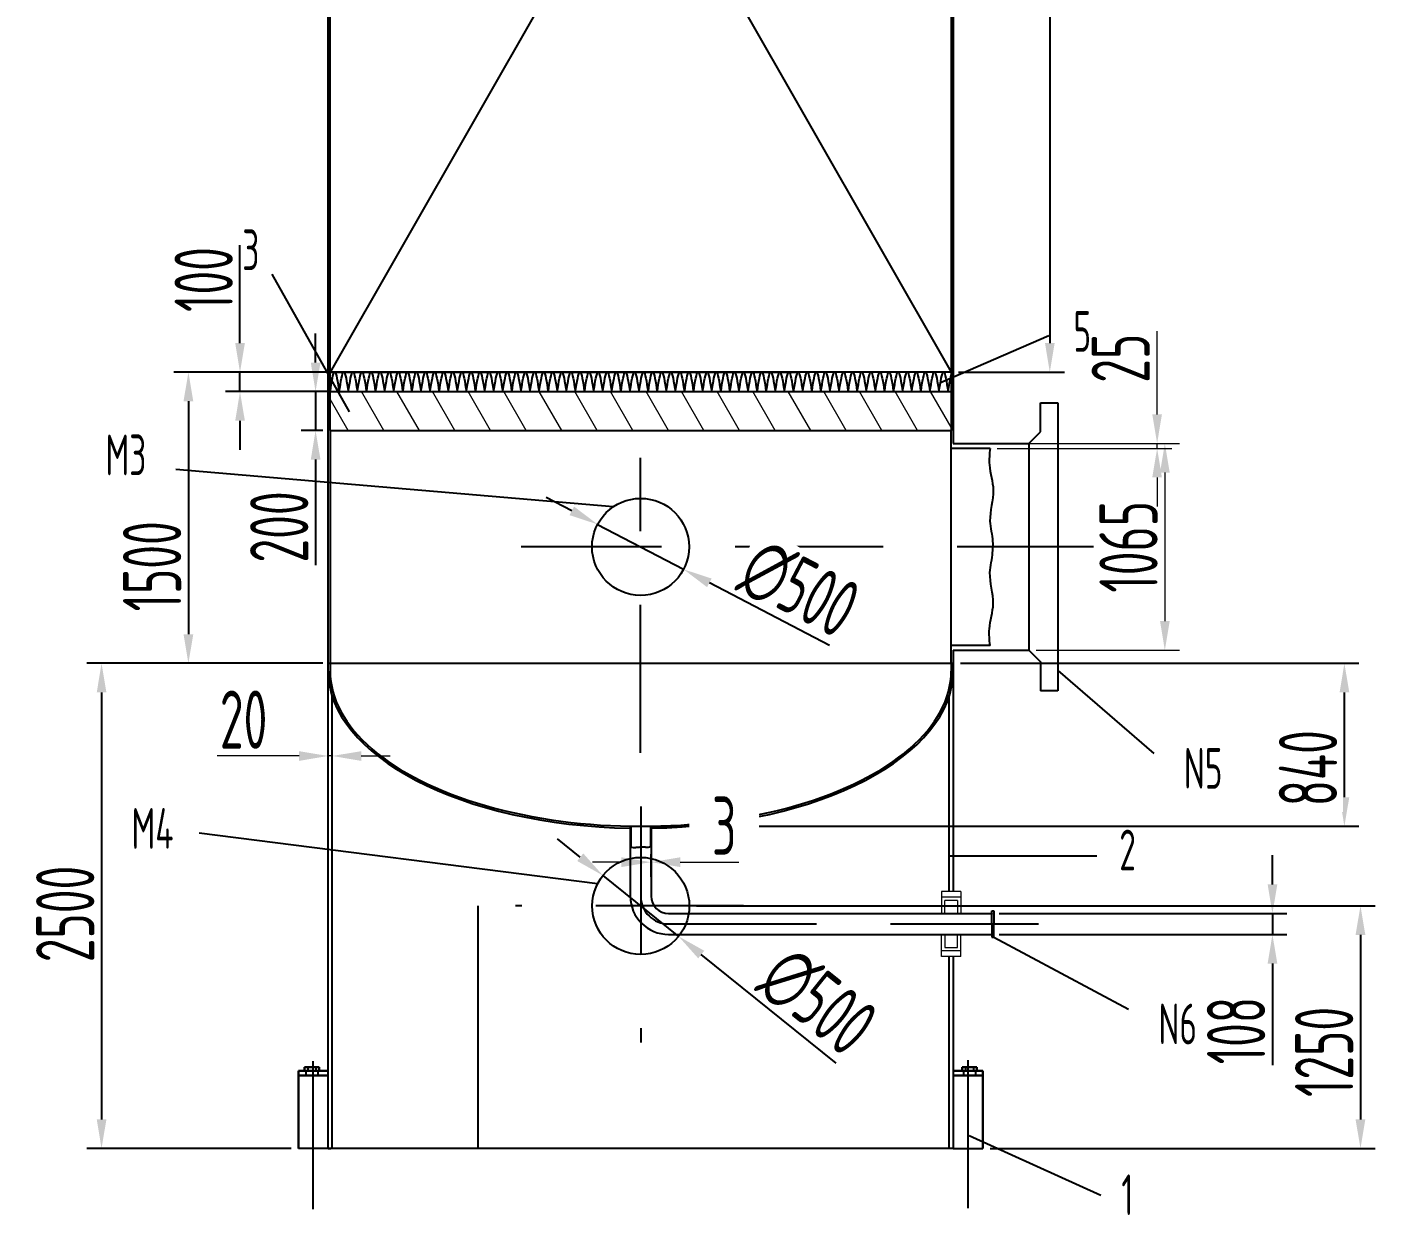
# Model space of a CAD drawing. Header units: millimetres. Extents: x 2438 to 3279, y 1353 to 1947.
# Drawn here: x 3012.4 to 3128.1, y 1472.7 to 1574.8 of the extents above; entities that cross this region are included whole.
import ezdxf

# ---------------------------------------------------------------- set-up
doc = ezdxf.new("R2010")
doc.units = ezdxf.units.MM
doc.linetypes.add('DASHED', pattern=[19.05, 12.7, -6.35])
for name, color, linetype, lineweight in [('02-粗实线', 7, 'Continuous', 18), ('03-标注', 5, 'Continuous', 18), ('04-细实线', 7, 'Continuous', 9), ('中心线', 1, 'DASHED', 25), ('主构造线', 7, 'Continuous', 30), ('塔内件', 7, 'Continuous', 25)]:
    doc.layers.add(name, color=color, linetype=linetype, lineweight=lineweight)
doc.layers.add('DLI', color=5, linetype='Continuous')
doc.layers.add('INSTRUCTION', color=6, linetype='Continuous')
doc.styles.add('5-gbcbig', font='gbenor.shx', dxfattribs={"width": 0.7, "height": 5, "bigfont": 'gbcbig.shx'})
doc.styles.add('7-gbcbig', font='gbenor.shx', dxfattribs={"width": 0.7, "height": 7, "bigfont": 'gbcbig.shx'})
doc.dimstyles.new('1：60', dxfattribs={"dimtxt": 5, "dimasz": 2.5, "dimexe": 1.25, "dimexo": 0.625, "dimtad": 1, "dimdec": 0, "dimlfac": 60, "dimtxsty": '5-gbcbig', "dimcen": 2.5, "dimclrd": 256, "dimclre": 256, "dimclrt": 256, "dimadec": 0, "dimazin": 0, "dimtfac": 1, "dimtdec": 0, "dimtmove": 0, "dimatfit": 3, "dimfxl": 0, "dimlwd": -1, "dimlwe": -1, "dimarcsym": 0})

# ---------------------------------------------------------------- blocks, each defined once
blk = doc.blocks.new('*D100')
at = {"layer": 'Defpoints', "color": 0, "transparency": 16777216}
for p in [(3091.72, 1638.46), (3091.72, 1545.13), (3100.19, 1545.13)]:
    blk.add_point(p, dxfattribs=at)
at = {"layer": 'DLI', "transparency": 16777216}
for p, q in [((3092.35, 1638.46), (3101.44, 1638.46)), ((3100.19, 1635.96), (3100.19, 1547.63)), ((3092.35, 1545.13), (3101.44, 1545.13))]:
    blk.add_line(p, q, dxfattribs=at)
for points in [[(3099.78, 1635.96), (3100.61, 1635.96), (3100.19, 1638.46)], [(3099.78, 1547.63), (3100.61, 1547.63), (3100.19, 1545.13)]]:
    blk.add_solid(points, dxfattribs=at)
at = {"layer": 'DLI', "transparency": 16777216, "insert": (3097.07, 1591.28), "char_height": 5, "attachment_point": 5, "rotation": 90, "style": '5-gbcbig', "bg_fill": 3, "box_fill_scale": 1.1, "bg_fill_color": 256, "bg_fill_true_color": 13158600, "bg_fill_transparency": 0}
blk.add_mtext('5600', dxfattribs=at)
blk = doc.blocks.new('*D101')
at = {"layer": 'Defpoints', "color": 0, "transparency": 16777216}
for p in [(3038.39, 1543.46), (3037.14, 1540.13), (3038.39, 1540.13)]:
    blk.add_point(p, dxfattribs=at)
at = {"layer": 'DLI', "transparency": 16777216}
for p, q in [((3037.14, 1545.96), (3037.14, 1548.46)), ((3037.77, 1543.46), (3035.89, 1543.46)), ((3037.14, 1543.46), (3037.14, 1540.13)), ((3037.77, 1540.13), (3035.89, 1540.13)), ((3037.14, 1537.63), (3037.14, 1528.55))]:
    blk.add_line(p, q, dxfattribs=at)
for points in [[(3036.73, 1545.96), (3037.56, 1545.96), (3037.14, 1543.46)], [(3036.73, 1537.63), (3037.56, 1537.63), (3037.14, 1540.13)]]:
    blk.add_solid(points, dxfattribs=at)
at = {"layer": 'DLI', "transparency": 16777216, "insert": (3034.02, 1531.84), "char_height": 5, "attachment_point": 5, "rotation": 90, "style": '5-gbcbig', "bg_fill": 3, "box_fill_scale": 1.1, "bg_fill_color": 256, "bg_fill_true_color": 13158600, "bg_fill_transparency": 0}
blk.add_mtext('200', dxfattribs=at)
blk = doc.blocks.new('*D102')
at = {"layer": 'Defpoints', "color": 0, "transparency": 16777216}
for p in [(3038.39, 1545.13), (3026.22, 1520.13), (3038.39, 1520.13)]:
    blk.add_point(p, dxfattribs=at)
at = {"layer": 'DLI', "transparency": 16777216}
for p, q in [((3037.77, 1545.13), (3024.97, 1545.13)), ((3026.22, 1542.63), (3026.22, 1522.63)), ((3037.77, 1520.13), (3024.97, 1520.13))]:
    blk.add_line(p, q, dxfattribs=at)
for points in [[(3025.8, 1542.63), (3026.64, 1542.63), (3026.22, 1545.13)], [(3025.8, 1522.63), (3026.64, 1522.63), (3026.22, 1520.13)]]:
    blk.add_solid(points, dxfattribs=at)
at = {"layer": 'DLI', "transparency": 16777216, "insert": (3023.1, 1528.46), "char_height": 5, "attachment_point": 5, "rotation": 90, "style": '5-gbcbig', "bg_fill": 3, "box_fill_scale": 1.1, "bg_fill_color": 256, "bg_fill_true_color": 13158600, "bg_fill_transparency": 0}
blk.add_mtext('1500', dxfattribs=at)
blk = doc.blocks.new('*D104')
at = {"layer": 'Defpoints', "color": 0, "transparency": 16777216}
for p in [(3091.89, 1520.13), (3125.49, 1520.13), (3065.06, 1506.13)]:
    blk.add_point(p, dxfattribs=at)
at = {"layer": 'DLI', "transparency": 16777216}
for p, q in [((3092.52, 1520.13), (3126.74, 1520.13)), ((3125.49, 1508.63), (3125.49, 1517.63)), ((3065.69, 1506.13), (3126.74, 1506.13))]:
    blk.add_line(p, q, dxfattribs=at)
for points in [[(3125.08, 1517.63), (3125.91, 1517.63), (3125.49, 1520.13)], [(3125.08, 1508.63), (3125.91, 1508.63), (3125.49, 1506.13)]]:
    blk.add_solid(points, dxfattribs=at)
at = {"layer": 'DLI', "transparency": 16777216, "insert": (3122.37, 1511.12), "char_height": 5, "attachment_point": 5, "rotation": 90, "style": '5-gbcbig', "bg_fill": 3, "box_fill_scale": 1.1, "bg_fill_color": 256, "bg_fill_true_color": 13158600, "bg_fill_transparency": 0}
blk.add_mtext('840', dxfattribs=at)
blk = doc.blocks.new('*D105')
at = {"layer": 'Defpoints', "color": 0, "transparency": 16777216}
for p in [(3069.23, 1499.3), (3094.45, 1478.46), (3126.87, 1478.46)]:
    blk.add_point(p, dxfattribs=at)
at = {"layer": 'DLI', "transparency": 16777216}
for p, q in [((3069.86, 1499.3), (3128.12, 1499.3)), ((3126.87, 1496.8), (3126.87, 1480.96)), ((3095.07, 1478.46), (3128.12, 1478.46))]:
    blk.add_line(p, q, dxfattribs=at)
for points in [[(3126.45, 1496.8), (3127.29, 1496.8), (3126.87, 1499.3)], [(3126.45, 1480.96), (3127.29, 1480.96), (3126.87, 1478.46)]]:
    blk.add_solid(points, dxfattribs=at)
at = {"layer": 'DLI', "transparency": 16777216, "insert": (3123.75, 1486.75), "char_height": 5, "attachment_point": 5, "rotation": 90, "style": '5-gbcbig', "bg_fill": 3, "box_fill_scale": 1.1, "bg_fill_color": 256, "bg_fill_true_color": 13158600, "bg_fill_transparency": 0}
blk.add_mtext('1250', dxfattribs=at)
blk = doc.blocks.new('*D78')
at = {"layer": 'Defpoints', "color": 0, "transparency": 16777216}
for p in [(3038.77, 1545.13), (3030.65, 1543.46), (3038.77, 1543.46)]:
    blk.add_point(p, dxfattribs=at)
at = {"layer": 'DLI', "transparency": 16777216}
for p, q in [((3030.65, 1547.63), (3030.65, 1556.05)), ((3038.15, 1545.13), (3029.4, 1545.13)), ((3030.65, 1543.46), (3030.65, 1545.13)), ((3038.15, 1543.46), (3029.4, 1543.46)), ((3030.65, 1540.96), (3030.65, 1538.46))]:
    blk.add_line(p, q, dxfattribs=at)
for points in [[(3030.24, 1547.63), (3031.07, 1547.63), (3030.65, 1545.13)], [(3030.24, 1540.96), (3031.07, 1540.96), (3030.65, 1543.46)]]:
    blk.add_solid(points, dxfattribs=at)
at = {"layer": 'DLI', "transparency": 16777216, "insert": (3027.53, 1553.09), "char_height": 5, "attachment_point": 5, "rotation": 90, "style": '5-gbcbig', "bg_fill": 3, "box_fill_scale": 1.1, "bg_fill_color": 256, "bg_fill_true_color": 13158600, "bg_fill_transparency": 0}
blk.add_mtext('100', dxfattribs=at)
blk = doc.blocks.new('*D108')
at = {"layer": 'Defpoints', "color": 0, "transparency": 16777216}
for p in [(3038.22, 1520.13), (3018.76, 1478.46), (3035.67, 1478.46)]:
    blk.add_point(p, dxfattribs=at)
at = {"layer": 'DLI', "transparency": 16777216}
for p, q in [((3037.6, 1520.13), (3017.51, 1520.13)), ((3018.76, 1517.63), (3018.76, 1480.96)), ((3035.05, 1478.46), (3017.51, 1478.46))]:
    blk.add_line(p, q, dxfattribs=at)
for points in [[(3018.35, 1517.63), (3019.18, 1517.63), (3018.76, 1520.13)], [(3018.35, 1480.96), (3019.18, 1480.96), (3018.76, 1478.46)]]:
    blk.add_solid(points, dxfattribs=at)
at = {"layer": 'DLI', "transparency": 16777216, "insert": (3015.64, 1498.6), "char_height": 5, "attachment_point": 5, "rotation": 90, "style": '5-gbcbig', "bg_fill": 3, "box_fill_scale": 1.1, "bg_fill_color": 256, "bg_fill_true_color": 13158600, "bg_fill_transparency": 0}
blk.add_mtext('2500', dxfattribs=at)
blk = doc.blocks.new('*D111')
at = {"layer": 'Defpoints', "color": 0, "transparency": 16777216}
for p in [(3061.36, 1532.06), (3068.74, 1528.2)]:
    blk.add_point(p, dxfattribs=at)
at = {"layer": 'DLI', "transparency": 16777216}
for p, q in [((3059.14, 1533.22), (3056.93, 1534.38)), ((3061.36, 1532.06), (3068.74, 1528.2)), ((3081.26, 1521.65), (3070.96, 1527.04))]:
    blk.add_line(p, q, dxfattribs=at)
for points in [[(3059.34, 1533.59), (3058.95, 1532.85), (3061.36, 1532.06)], [(3071.15, 1527.41), (3070.76, 1526.67), (3068.74, 1528.2)]]:
    blk.add_solid(points, dxfattribs=at)
at = {"layer": 'DLI', "transparency": 16777216, "insert": (3078.67, 1526.53), "char_height": 5, "attachment_point": 5, "rotation": 332.3722, "style": '5-gbcbig', "bg_fill": 3, "box_fill_scale": 1.1, "bg_fill_color": 256, "bg_fill_true_color": 13158600, "bg_fill_transparency": 0}
blk.add_mtext('∅500', dxfattribs=at)
blk = doc.blocks.new('*D112')
at = {"layer": 'Defpoints', "color": 0, "transparency": 16777216}
for p in [(3061.82, 1501.9), (3068.31, 1496.68)]:
    blk.add_point(p, dxfattribs=at)
at = {"layer": 'DLI', "transparency": 16777216}
for p, q in [((3059.87, 1503.47), (3057.92, 1505.04)), ((3061.82, 1501.9), (3068.31, 1496.68)), ((3081.84, 1485.79), (3070.26, 1495.11))]:
    blk.add_line(p, q, dxfattribs=at)
for points in [[(3060.13, 1503.8), (3059.61, 1503.15), (3061.82, 1501.9)], [(3070.52, 1495.44), (3070, 1494.79), (3068.31, 1496.68)]]:
    blk.add_solid(points, dxfattribs=at)
at = {"layer": 'DLI', "transparency": 16777216, "insert": (3080.25, 1491.08), "char_height": 5, "attachment_point": 5, "rotation": 321.1703, "style": '5-gbcbig', "bg_fill": 3, "box_fill_scale": 1.1, "bg_fill_color": 256, "bg_fill_true_color": 13158600, "bg_fill_transparency": 0}
blk.add_mtext('∅500', dxfattribs=at)
blk = doc.blocks.new('*D80')
at = {"layer": '03-标注', "transparency": 16777216}
for p, q in [((3038.22, 1512.79), (3038.22, 1513.42)), ((3038.56, 1512.79), (3038.56, 1513.42)), ((3035.72, 1512.17), (3028.69, 1512.17)), ((3038.56, 1512.17), (3038.22, 1512.17)), ((3041.06, 1512.17), (3043.56, 1512.17))]:
    blk.add_line(p, q, dxfattribs=at)
for points in [[(3035.72, 1512.58), (3035.72, 1511.75), (3038.22, 1512.17)], [(3041.06, 1512.58), (3041.06, 1511.75), (3038.56, 1512.17)]]:
    blk.add_solid(points, dxfattribs=at)
at = {"layer": 'Defpoints', "color": 0, "transparency": 16777216}
for p in [(3038.22, 1512.17), (3038.22, 1512.17), (3038.56, 1512.17)]:
    blk.add_point(p, dxfattribs=at)
at = {"layer": '03-标注', "transparency": 16777216, "insert": (3030.96, 1515.29), "char_height": 5, "attachment_point": 5, "style": '5-gbcbig', "bg_fill": 3, "box_fill_scale": 1.1, "bg_fill_color": 256, "bg_fill_true_color": 13158600, "bg_fill_transparency": 0}
blk.add_mtext('20', dxfattribs=at)
blk = doc.blocks.new('*D82')
at = {"layer": 'Defpoints', "color": 0, "transparency": 16777216}
for p in [(3095.22, 1498.64), (3095.22, 1496.84), (3119.31, 1496.84)]:
    blk.add_point(p, dxfattribs=at)
at = {"layer": 'DLI', "transparency": 16777216}
for p, q in [((3119.31, 1501.14), (3119.31, 1503.64)), ((3095.85, 1498.64), (3120.56, 1498.64)), ((3119.31, 1498.64), (3119.31, 1496.84)), ((3095.85, 1496.84), (3120.56, 1496.84)), ((3119.31, 1494.34), (3119.31, 1485.62))]:
    blk.add_line(p, q, dxfattribs=at)
for points in [[(3118.9, 1501.14), (3119.73, 1501.14), (3119.31, 1498.64)], [(3118.9, 1494.34), (3119.73, 1494.34), (3119.31, 1496.84)]]:
    blk.add_solid(points, dxfattribs=at)
at = {"layer": 'DLI', "transparency": 16777216, "insert": (3116.19, 1488.58), "char_height": 5, "attachment_point": 5, "rotation": 90, "style": '5-gbcbig', "bg_fill": 3, "box_fill_scale": 1.1, "bg_fill_color": 256, "bg_fill_true_color": 13158600, "bg_fill_transparency": 0}
blk.add_mtext('108', dxfattribs=at)
blk = doc.blocks.new('*D115')
at = {"layer": '03-标注', "transparency": 16777216}
for p, q in [((3099.02, 1539.01), (3111.32, 1539.01)), ((3110.07, 1536.51), (3110.07, 1523.75)), ((3099.02, 1521.25), (3111.32, 1521.25))]:
    blk.add_line(p, q, dxfattribs=at)
for points in [[(3109.66, 1536.51), (3110.49, 1536.51), (3110.07, 1539.01)], [(3109.66, 1523.75), (3110.49, 1523.75), (3110.07, 1521.25)]]:
    blk.add_solid(points, dxfattribs=at)
at = {"layer": 'Defpoints', "color": 0, "transparency": 16777216}
for p in [(3098.39, 1539.01), (3098.39, 1521.25), (3110.07, 1521.25)]:
    blk.add_point(p, dxfattribs=at)
at = {"layer": '03-标注', "transparency": 16777216, "insert": (3106.95, 1530.13), "char_height": 5, "attachment_point": 5, "rotation": 90, "style": '5-gbcbig', "bg_fill": 3, "box_fill_scale": 1.1, "bg_fill_color": 256, "bg_fill_true_color": 13158600, "bg_fill_transparency": 0}
blk.add_mtext('1065', dxfattribs=at)
blk = doc.blocks.new('*D79')
at = {"layer": '03-标注', "transparency": 16777216}
for p, q in [((3063.41, 1503.05), (3060.91, 1503.05)), ((3065.91, 1503.74), (3065.91, 1501.8)), ((3065.91, 1503.05), (3065.96, 1503.05)), ((3065.96, 1503.73), (3065.96, 1501.8)), ((3068.46, 1503.05), (3073.5, 1503.05))]:
    blk.add_line(p, q, dxfattribs=at)
for points in [[(3063.41, 1503.47), (3063.41, 1502.63), (3065.91, 1503.05)], [(3068.46, 1503.47), (3068.46, 1502.63), (3065.96, 1503.05)]]:
    blk.add_solid(points, dxfattribs=at)
at = {"layer": 'Defpoints', "color": 0, "transparency": 16777216}
for p in [(3065.91, 1504.36), (3065.96, 1504.36), (3065.96, 1503.05)]:
    blk.add_point(p, dxfattribs=at)
at = {"layer": '03-标注', "transparency": 16777216, "insert": (3072.23, 1506.18), "char_height": 5, "attachment_point": 5, "style": '5-gbcbig', "bg_fill": 3, "box_fill_scale": 1.1, "bg_fill_color": 256, "bg_fill_true_color": 13158600, "bg_fill_transparency": 0}
blk.add_mtext('3', dxfattribs=at)
blk = doc.blocks.new('*D116')
at = {"layer": '03-标注', "transparency": 16777216}
for p, q in [((3109.41, 1541.51), (3109.41, 1548.66)), ((3095.68, 1539.01), (3110.66, 1539.01)), ((3095.68, 1538.59), (3110.66, 1538.59)), ((3109.41, 1538.59), (3109.41, 1539.01)), ((3109.41, 1536.09), (3109.41, 1533.59))]:
    blk.add_line(p, q, dxfattribs=at)
for points in [[(3108.99, 1541.51), (3109.82, 1541.51), (3109.41, 1539.01)], [(3108.99, 1536.09), (3109.82, 1536.09), (3109.41, 1538.59)]]:
    blk.add_solid(points, dxfattribs=at)
at = {"layer": 'Defpoints', "color": 0, "transparency": 16777216}
for p in [(3095.06, 1539.01), (3095.06, 1538.59), (3109.41, 1539.01)]:
    blk.add_point(p, dxfattribs=at)
at = {"layer": '03-标注', "transparency": 16777216, "insert": (3106.28, 1546.33), "char_height": 5, "attachment_point": 5, "rotation": 90, "style": '5-gbcbig', "bg_fill": 3, "box_fill_scale": 1.1, "bg_fill_color": 256, "bg_fill_true_color": 13158600, "bg_fill_transparency": 0}
blk.add_mtext('25', dxfattribs=at)

msp = doc.modelspace()

# ---------------------------------------------------------------- hatches: boundary and pattern name
at = {"layer": '02-粗实线'}
h = msp.add_hatch(dxfattribs=at)
h.set_pattern_fill('ANSI31', color=0, scale=0.833333, angle=75)
h.set_pattern_definition([(120, (561.6543, -972.4361), (-2.2913589, -1.3229167), [])])
h.paths.add_polyline_path([(3038.391, 1543.46), (3038.391, 1543.46), (3038.391, 1540.129), (3038.391, 1540.129)])
h.paths.add_polyline_path([(3091.724, 1543.46), (3038.391, 1543.46), (3038.391, 1540.129), (3091.724, 1540.129)])

# ---------------------------------------------------------------- linework, layer by layer
for p, q in [((3091.891, 1650.129), (3091.891, 1539.006)), ((3038.225, 1520.129), (3038.225, 1644.246)), ((3038.391, 1540.129), (3038.391, 1638.463)), ((3038.391, 1638.463), (3091.724, 1545.129)), ((3091.724, 1638.463), (3038.391, 1545.129)), ((3091.724, 1638.463), (3091.724, 1540.129)), ((3091.724, 1545.129), (3038.391, 1545.129)), ((3099.391, 1540.006), (3099.391, 1542.506)), ((3099.391, 1542.506), (3100.891, 1542.506)), ((3100.891, 1542.506), (3100.891, 1521.252)), ((3038.378, 1540.129), (3091.724, 1540.129)), ((3038.391, 1540.129), (3038.391, 1520.129)), ((3091.724, 1521.252), (3091.724, 1540.129)), ((3098.391, 1539.006), (3099.391, 1540.006)), ((3095.058, 1538.589), (3091.724, 1538.589)), ((3091.891, 1539.006), (3098.391, 1539.006)), ((3098.391, 1539.006), (3098.391, 1521.252)), ((3095.058, 1521.668), (3091.724, 1521.668)), ((3091.724, 1520.129), (3091.724, 1521.252)), ((3091.888, 1521.252), (3091.891, 1520.129)), ((3091.888, 1521.252), (3098.391, 1521.252)), ((3038.225, 1519.462), (3038.225, 1520.129)), ((3038.225, 1520.129), (3038.391, 1520.129)), ((3038.225, 1478.462), (3038.225, 1520.129)), ((3038.391, 1520.129), (3091.724, 1520.129)), ((3038.391, 1520.129), (3038.391, 1519.462)), ((3091.724, 1520.129), (3091.724, 1519.462)), ((3091.724, 1520.129), (3091.891, 1520.129)), ((3091.891, 1520.129), (3091.891, 1519.462)), ((3091.891, 1520.129), (3091.891, 1500.532)), ((3038.558, 1478.462), (3038.558, 1517.341)), ((3091.558, 1500.532), (3091.558, 1517.341)), ((3051.101, 1478.462), (3051.101, 1499.296)), ((3091.558, 1496.846), (3091.891, 1496.846)), ((3091.558, 1478.462), (3091.558, 1494.95)), ((3091.891, 1494.95), (3091.891, 1478.462)), ((3038.225, 1478.462), (3035.671, 1478.462)), ((3091.891, 1478.462), (3038.225, 1478.462)), ((3038.225, 1478.462), (3038.447, 1478.462)), ((3091.891, 1478.462), (3091.669, 1478.462)), ((3091.891, 1478.462), (3094.445, 1478.462))]:
    msp.add_line(p, q)
at = {"ltscale": 0.5}
for p, q in [((3036.475, 1485.435), (3036.475, 1485.129)), ((3037.165, 1485.435), (3037.165, 1485.129)), ((3092.951, 1485.435), (3092.951, 1485.129)), ((3093.64, 1485.435), (3093.64, 1485.129)), ((3036.309, 1485.129), (3036.309, 1484.72)), ((3038.225, 1485.129), (3036.82, 1485.129)), ((3037.331, 1485.129), (3037.331, 1484.72)), ((3091.891, 1485.129), (3093.296, 1485.129)), ((3092.785, 1485.129), (3092.785, 1484.72)), ((3093.806, 1485.129), (3093.806, 1484.72))]:
    msp.add_line(p, q, dxfattribs=at)
for centre in [(3065.051, 1530.129), (3065.064, 1499.292)]:
    msp.add_circle(centre, 4.167)
for major_axis, ratio, start_param, end_param in [((-26.833, 0), 0.5031094, 6.2831853, 7.8206356), ((-26.666, 0), 0.5000041, 6.2831853, 9.424778), ((-26.833, 0), 0.5031094, 7.8875553, 9.424778)]:
    msp.add_ellipse((3065.058, 1519.462), major_axis=major_axis, ratio=ratio, start_param=start_param, end_param=end_param)
for points in [[(3095.058, 1538.589), (3095.005, 1537.167), (3095.336, 1535.008), (3095.056, 1532.342), (3095.285, 1530.59), (3095.285, 1530.129)], [(3095.058, 1521.668), (3095.005, 1523.09), (3095.336, 1525.249), (3095.056, 1527.915), (3095.285, 1529.668), (3095.285, 1530.129)]]:
    msp.add_spline(points, degree=3)
at = {"layer": '02-粗实线'}
for p, q in [((3092.549, 1500.532), (3090.899, 1500.532)), ((3090.899, 1500.532), (3090.899, 1498.636)), ((3092.549, 1500.532), (3092.549, 1498.636)), ((3092.549, 1500.052), (3090.899, 1500.052)), ((3091.184, 1498.636), (3091.184, 1499.757)), ((3092.264, 1499.757), (3091.184, 1499.757)), ((3092.264, 1499.757), (3092.264, 1498.636)), ((3090.899, 1494.95), (3090.899, 1496.846)), ((3091.184, 1496.846), (3091.184, 1495.725)), ((3091.184, 1495.725), (3092.264, 1495.725)), ((3092.024, 1496.846), (3091.424, 1496.846)), ((3092.264, 1495.725), (3092.264, 1496.846)), ((3092.549, 1494.95), (3092.549, 1496.846)), ((3092.549, 1495.43), (3090.899, 1495.43)), ((3092.549, 1494.95), (3090.899, 1494.95))]:
    msp.add_line(p, q, dxfattribs=at)
at = {"layer": '04-细实线', "color": 0}
msp.add_line((3038.391, 1543.46), (3051.725, 1543.46), dxfattribs=at)
at = {"layer": '中心线'}
for p, q in [((3065.051, 1512.442), (3065.051, 1537.785)), ((3104.936, 1530.129), (3054.804, 1530.129)), ((3065.064, 1507.845), (3065.064, 1487.558)), ((3073.901, 1499.292), (3054.297, 1499.292)), ((3036.948, 1473.249), (3036.948, 1492.182)), ((3093.168, 1473.342), (3093.168, 1492.182))]:
    msp.add_line(p, q, dxfattribs=at)
at = {"layer": '主构造线'}
for p, q in [((3036.182, 1485.435), (3036.182, 1485.129)), ((3036.182, 1485.435), (3037.459, 1485.435)), ((3037.459, 1485.435), (3037.459, 1485.129)), ((3092.657, 1485.435), (3092.657, 1485.129)), ((3093.934, 1485.435), (3092.657, 1485.435)), ((3093.934, 1485.435), (3093.934, 1485.129)), ((3035.671, 1485.129), (3038.225, 1485.129)), ((3035.671, 1485.129), (3035.671, 1484.72)), ((3035.671, 1484.72), (3038.225, 1484.72)), ((3035.671, 1484.72), (3035.671, 1478.462)), ((3094.445, 1485.129), (3091.891, 1485.129)), ((3094.445, 1484.72), (3091.891, 1484.72)), ((3094.445, 1485.129), (3094.445, 1484.72)), ((3094.445, 1484.72), (3094.445, 1478.462))]:
    msp.add_line(p, q, dxfattribs=at)
at = {"layer": '塔内件'}
for p, q in [((3038.391, 1545.129), (3051.653, 1545.129)), ((3051.653, 1545.129), (3064.916, 1545.129)), ((3064.916, 1545.129), (3078.391, 1545.129)), ((3038.391, 1543.46), (3051.653, 1543.46)), ((3051.653, 1543.46), (3064.916, 1543.46)), ((3064.916, 1543.46), (3080.534, 1543.464)), ((3080.534, 1543.464), (3091.724, 1543.464))]:
    msp.add_line(p, q, dxfattribs=at)
for points in [[(3038.391, 1543.46), (3038.783, 1545.129), (3039.171, 1543.46)], [(3039.171, 1543.46), (3039.563, 1545.129), (3039.952, 1543.46)], [(3039.952, 1543.46), (3040.343, 1545.129), (3040.732, 1543.46)], [(3040.732, 1543.46), (3041.123, 1545.129), (3041.512, 1543.46)], [(3041.512, 1543.46), (3041.904, 1545.129), (3042.292, 1543.46)], [(3042.292, 1543.46), (3042.684, 1545.129), (3043.072, 1543.46)], [(3043.072, 1543.46), (3043.464, 1545.129), (3043.852, 1543.46)], [(3043.852, 1543.46), (3044.244, 1545.129), (3044.632, 1543.46)], [(3044.632, 1543.46), (3045.024, 1545.129), (3045.412, 1543.46)], [(3045.412, 1543.46), (3045.804, 1545.129), (3046.193, 1543.46)], [(3046.193, 1543.46), (3046.584, 1545.129), (3046.973, 1543.46)], [(3046.973, 1543.46), (3047.364, 1545.129), (3047.753, 1543.46)], [(3047.753, 1543.46), (3048.145, 1545.129), (3048.533, 1543.46)], [(3048.533, 1543.46), (3048.925, 1545.129), (3049.313, 1543.46)], [(3049.313, 1543.46), (3049.705, 1545.129), (3050.093, 1543.46)], [(3050.093, 1543.46), (3050.485, 1545.129), (3050.873, 1543.46)], [(3050.873, 1543.46), (3051.265, 1545.129), (3051.653, 1543.46)], [(3051.653, 1543.46), (3052.045, 1545.129), (3052.434, 1543.46)], [(3052.434, 1543.46), (3052.825, 1545.129), (3053.214, 1543.46)], [(3053.214, 1543.46), (3053.605, 1545.129), (3053.994, 1543.46)], [(3053.994, 1543.46), (3054.386, 1545.129), (3054.774, 1543.46)], [(3054.774, 1543.46), (3055.166, 1545.129), (3055.554, 1543.46)], [(3055.554, 1543.46), (3055.946, 1545.129), (3056.334, 1543.46)], [(3056.334, 1543.46), (3056.726, 1545.129), (3057.114, 1543.46)], [(3057.114, 1543.46), (3057.506, 1545.129), (3057.894, 1543.46)], [(3057.894, 1543.46), (3058.286, 1545.129), (3058.675, 1543.46)], [(3058.675, 1543.46), (3059.066, 1545.129), (3059.455, 1543.46)], [(3059.455, 1543.46), (3059.846, 1545.129), (3060.235, 1543.46)], [(3060.235, 1543.46), (3060.627, 1545.129), (3061.015, 1543.46)], [(3061.015, 1543.46), (3061.407, 1545.129), (3061.795, 1543.46)], [(3061.795, 1543.46), (3062.187, 1545.129), (3062.575, 1543.46)], [(3062.575, 1543.46), (3062.967, 1545.129), (3063.355, 1543.46)], [(3063.355, 1543.46), (3063.747, 1545.129), (3064.135, 1543.46)], [(3064.135, 1543.46), (3064.527, 1545.129), (3064.916, 1543.46)], [(3064.916, 1543.46), (3065.307, 1545.129), (3065.696, 1543.46)], [(3065.696, 1543.46), (3066.087, 1545.129), (3066.476, 1543.46)], [(3066.476, 1543.46), (3066.868, 1545.129), (3067.256, 1543.46)], [(3067.256, 1543.46), (3067.648, 1545.129), (3068.036, 1543.46)], [(3068.036, 1543.46), (3068.428, 1545.129), (3068.816, 1543.46)], [(3068.816, 1543.46), (3069.208, 1545.129), (3069.596, 1543.46)], [(3069.596, 1543.46), (3069.988, 1545.129), (3070.376, 1543.46)], [(3070.376, 1543.46), (3070.768, 1545.129), (3071.157, 1543.46)], [(3071.157, 1543.46), (3071.548, 1545.129), (3071.937, 1543.46)], [(3071.937, 1543.46), (3072.328, 1545.129), (3072.717, 1543.46)], [(3072.717, 1543.46), (3073.109, 1545.129), (3073.497, 1543.46)], [(3073.497, 1543.46), (3073.889, 1545.129), (3074.277, 1543.46)], [(3074.277, 1543.46), (3074.669, 1545.129), (3075.057, 1543.46)], [(3075.057, 1543.46), (3075.449, 1545.129), (3075.837, 1543.46)], [(3075.837, 1543.46), (3076.229, 1545.129), (3076.617, 1543.46)], [(3076.617, 1543.46), (3077.009, 1545.129), (3077.398, 1543.46)], [(3077.398, 1543.46), (3077.789, 1545.129), (3078.178, 1543.46)], [(3078.194, 1543.464), (3078.585, 1545.133), (3078.974, 1543.464)], [(3078.974, 1543.464), (3079.366, 1545.133), (3079.754, 1543.464)], [(3079.754, 1543.464), (3080.146, 1545.133), (3080.534, 1543.464)], [(3080.534, 1543.464), (3080.926, 1545.133), (3081.314, 1543.464)], [(3081.314, 1543.464), (3081.706, 1545.133), (3082.094, 1543.464)], [(3082.094, 1543.464), (3082.486, 1545.133), (3082.874, 1543.464)], [(3082.874, 1543.464), (3083.266, 1545.133), (3083.655, 1543.464)], [(3083.655, 1543.464), (3084.046, 1545.133), (3084.435, 1543.464)], [(3084.435, 1543.464), (3084.826, 1545.133), (3085.215, 1543.464)], [(3085.215, 1543.464), (3085.607, 1545.133), (3085.995, 1543.464)], [(3085.995, 1543.464), (3086.387, 1545.133), (3086.775, 1543.464)], [(3086.775, 1543.464), (3087.167, 1545.133), (3087.555, 1543.464)], [(3087.555, 1543.464), (3087.947, 1545.133), (3088.335, 1543.464)], [(3088.335, 1543.464), (3088.727, 1545.133), (3089.115, 1543.464)], [(3089.115, 1543.464), (3089.507, 1545.133), (3089.896, 1543.464)], [(3089.896, 1543.464), (3090.287, 1545.133), (3090.676, 1543.464)], [(3090.676, 1543.464), (3091.067, 1545.133), (3091.456, 1543.464)]]:
    msp.add_spline(points, degree=3, dxfattribs=at)
msp.add_open_spline([(3091.456, 1543.464), (3091.545, 1543.946), (3091.635, 1544.428), (3091.724, 1544.911)], degree=3, dxfattribs=at)

# ---------------------------------------------------------------- texts
at = {"layer": 'INSTRUCTION', "insert": (3106.857, 1474.482), "char_height": 3.5, "width": 7.1855, "attachment_point": 5, "style": '7-gbcbig'}
msp.add_mtext('1', dxfattribs=at)

# ---------------------------------------------------------------- next in the draw order: dimensions: what is measured, and where the dimension line sits
at = {"layer": 'DLI'}
for base, p1, p2, picture, middle in [((3100.192, 1545.129), (3091.724, 1638.463), (3091.724, 1545.129), '*D100', (3100.192, 1591.283)), ((3125.494, 1520.129), (3065.061, 1506.129), (3091.891, 1520.129), '*D104', (3125.494, 1511.116)), ((3126.872, 1478.462), (3069.23, 1499.296), (3094.445, 1478.462), '*D105', (3126.872, 1486.753))]:
    dim = msp.add_linear_dim(base=base, p1=p1, p2=p2, angle=90, dimstyle='1：60', dxfattribs=at)
    dim.commit()
    dim.dimension.update_dxf_attribs({"geometry": picture, "text_midpoint": middle, "dimtype": 160})
dim = msp.add_linear_dim(base=(3037.142, 1540.129), p1=(3038.391, 1543.46), p2=(3038.391, 1540.129), angle=90, dimstyle='1：60', dxfattribs=at)
dim.commit()
dim.dimension.update_dxf_attribs({"geometry": '*D101', "text_midpoint": (3034.017, 1531.84)})

# ---------------------------------------------------------------- next in the draw order: linework, layer by layer
for p, q in [((3098.391, 1521.252), (3099.391, 1520.252)), ((3100.891, 1521.252), (3100.891, 1517.752)), ((3099.391, 1520.252), (3099.391, 1517.752)), ((3100.891, 1517.752), (3099.391, 1517.752)), ((3095.224, 1498.636), (3095.224, 1498.868)), ((3095.224, 1498.868), (3095.394, 1498.868)), ((3095.224, 1498.636), (3095.224, 1498.586)), ((3095.224, 1497.736), (3095.224, 1498.586)), ((3095.394, 1498.868), (3095.394, 1497.736)), ((3095.224, 1497.736), (3095.224, 1496.886)), ((3095.224, 1496.836), (3095.224, 1496.886)), ((3095.394, 1496.604), (3095.394, 1497.736)), ((3095.224, 1496.836), (3095.224, 1496.604)), ((3095.224, 1496.604), (3095.394, 1496.604))]:
    msp.add_line(p, q)
at = {"layer": 'INSTRUCTION'}
for p, q in [((3100.891, 1519.502), (3109.14, 1512.387)), ((3093.267, 1479.573), (3104.568, 1474.447))]:
    msp.add_line(p, q, dxfattribs=at)

# ---------------------------------------------------------------- next in the draw order: texts
at = {"layer": 'INSTRUCTION', "insert": (3113.363, 1511.104), "char_height": 3.5, "width": 7.71191, "attachment_point": 5, "style": '7-gbcbig'}
msp.add_mtext('N5', dxfattribs=at)

# ---------------------------------------------------------------- next in the draw order: dimensions: what is measured, and where the dimension line sits
at = {"layer": 'DLI'}
dim = msp.add_linear_dim(base=(3026.221, 1520.129), p1=(3038.391, 1545.129), p2=(3038.391, 1520.129), angle=90, dimstyle='1：60', dxfattribs=at)
dim.commit()
dim.dimension.update_dxf_attribs({"geometry": '*D102', "text_midpoint": (3026.221, 1528.462), "dimtype": 160})
dim = msp.add_diameter_dim_2p(p1=(3061.36, 1532.061), p2=(3068.743, 1528.197), dimstyle='1：60', dxfattribs=at)
dim.commit()
dim.dimension.update_dxf_attribs({"geometry": '*D111', "text_midpoint": (3078.665, 1526.53)})
dim = msp.add_diameter_dim_2p(p1=(3061.818, 1501.905), p2=(3068.309, 1496.68), dimstyle='1：60', dxfattribs=at)
dim.commit()
dim.dimension.update_dxf_attribs({"geometry": '*D112', "text_midpoint": (3078.287, 1488.649), "dimtype": 163})

# ---------------------------------------------------------------- next in the draw order: linework, layer by layer
for p, q in [((3064.163, 1506.136), (3064.168, 1500.136)), ((3064.21, 1506.135), (3064.211, 1504.362)), ((3065.912, 1506.136), (3065.912, 1504.363)), ((3065.959, 1506.136), (3065.959, 1500.136))]:
    msp.add_line(p, q)
for radius, start in [(3.291, 180.01237), (1.5, 180)]:
    msp.add_arc((3067.459, 1500.136), radius, start, 270)
for points in [[(3064.211, 1504.362), (3064.41, 1504.319), (3064.612, 1504.316), (3064.747, 1504.339), (3064.871, 1504.334), (3065.006, 1504.354), (3065.061, 1504.354), (3065.046, 1504.337)], [(3065.912, 1504.363), (3065.713, 1504.32), (3065.511, 1504.317), (3065.376, 1504.34), (3065.252, 1504.334), (3065.117, 1504.354), (3065.061, 1504.354), (3065.077, 1504.337)]]:
    msp.add_spline(points, degree=3)
at = {"layer": 'INSTRUCTION'}
msp.add_line((3062.686, 1533.559), (3025.134, 1536.784), dxfattribs=at)
at = {"layer": '中心线'}
msp.add_arc((3067.459, 1500.136), 2.395, 180.95492, 270, dxfattribs=at)

# ---------------------------------------------------------------- next in the draw order: texts
at = {"layer": 'INSTRUCTION', "insert": (3020.853, 1538.031), "char_height": 3.5, "width": 7.1855, "attachment_point": 5, "style": '7-gbcbig'}
msp.add_mtext('M3', dxfattribs=at)

# ---------------------------------------------------------------- next in the draw order: dimensions: what is measured, and where the dimension line sits
at = {"layer": '03-标注'}
dim = msp.add_linear_dim(base=(3110.073, 1521.252), p1=(3098.391, 1539.006), p2=(3098.391, 1521.252), angle=90, dimstyle='1：60', dxfattribs=at)
dim.commit()
dim.dimension.update_dxf_attribs({"geometry": '*D115', "text_midpoint": (3106.948, 1530.129)})
at = {"layer": 'DLI'}
for base, p1, p2, picture, middle in [((3030.653, 1543.46), (3038.772, 1545.129), (3038.772, 1543.46), '*D78', (3030.653, 1553.089)), ((3018.762, 1478.462), (3038.225, 1520.129), (3035.671, 1478.462), '*D108', (3018.762, 1498.599)), ((3119.312, 1496.836), (3095.224, 1498.636), (3095.224, 1496.836), '*D82', (3119.312, 1488.579))]:
    dim = msp.add_linear_dim(base=base, p1=p1, p2=p2, angle=90, dimstyle='1：60', dxfattribs=at)
    dim.commit()
    dim.dimension.update_dxf_attribs({"geometry": picture, "text_midpoint": middle, "dimtype": 160})

# ---------------------------------------------------------------- next in the draw order: linework, layer by layer
for p, q in [((3067.459, 1498.636), (3095.224, 1498.636)), ((3067.459, 1496.846), (3095.224, 1496.846))]:
    msp.add_line(p, q)
at = {"layer": 'INSTRUCTION'}
for p, q in [((3040.04, 1541.738), (3033.405, 1553.539)), ((3091.558, 1503.604), (3104.231, 1503.604)), ((3095.394, 1496.604), (3106.957, 1490.436))]:
    msp.add_line(p, q, dxfattribs=at)
at = {"layer": '中心线'}
msp.add_line((3067.459, 1497.741), (3104.041, 1497.741), dxfattribs=at)

# ---------------------------------------------------------------- next in the draw order: texts
at = {"layer": 'INSTRUCTION', "char_height": 3.5, "attachment_point": 5, "style": '7-gbcbig'}
for s, insert, width in [('3', (3031.58, 1555.646), 7.1855), ('M4', (3023.14, 1505.951), 7.1855), ('2', (3106.87, 1504.092), 7.1855), ('N6', (3111.181, 1489.153), 7.71191)]:
    msp.add_mtext(s, dxfattribs=dict(at, insert=insert, width=width))

# ---------------------------------------------------------------- next in the draw order: dimensions: what is measured, and where the dimension line sits
at = {"layer": '03-标注'}
dim = msp.add_linear_dim(base=(3109.407, 1539.006), p1=(3095.058, 1538.589), p2=(3095.058, 1539.006), angle=90, dimstyle='1：60', dxfattribs=at)
dim.commit()
dim.dimension.update_dxf_attribs({"geometry": '*D116', "text_midpoint": (3109.407, 1546.333), "dimtype": 160})
dim = msp.add_linear_dim(base=(3038.225, 1512.167), p1=(3038.558, 1512.167), p2=(3038.225, 1512.167), dimstyle='1：60', dxfattribs=at)
dim.commit()
dim.dimension.update_dxf_attribs({"geometry": '*D80', "text_midpoint": (3030.957, 1515.292)})
dim = msp.add_linear_dim(base=(3065.959, 1503.051), p1=(3065.912, 1504.363), p2=(3065.959, 1504.355), dimstyle='1：60', dxfattribs=at)
dim.commit()
dim.dimension.update_dxf_attribs({"geometry": '*D79', "text_midpoint": (3072.227, 1503.051), "dimtype": 160})

# ---------------------------------------------------------------- next in the draw order: linework, layer by layer
at = {"layer": 'INSTRUCTION'}
for p, q in [((3090.802, 1544.243), (3100.119, 1548.269)), ((3061.358, 1501.197), (3027.137, 1505.541))]:
    msp.add_line(p, q, dxfattribs=at)

# ---------------------------------------------------------------- next in the draw order: texts
at = {"layer": 'INSTRUCTION', "insert": (3102.982, 1548.636), "char_height": 3.5, "width": 7.1855, "attachment_point": 5, "style": '7-gbcbig'}
msp.add_mtext('5', dxfattribs=at)

doc.saveas('drawing.dxf')
